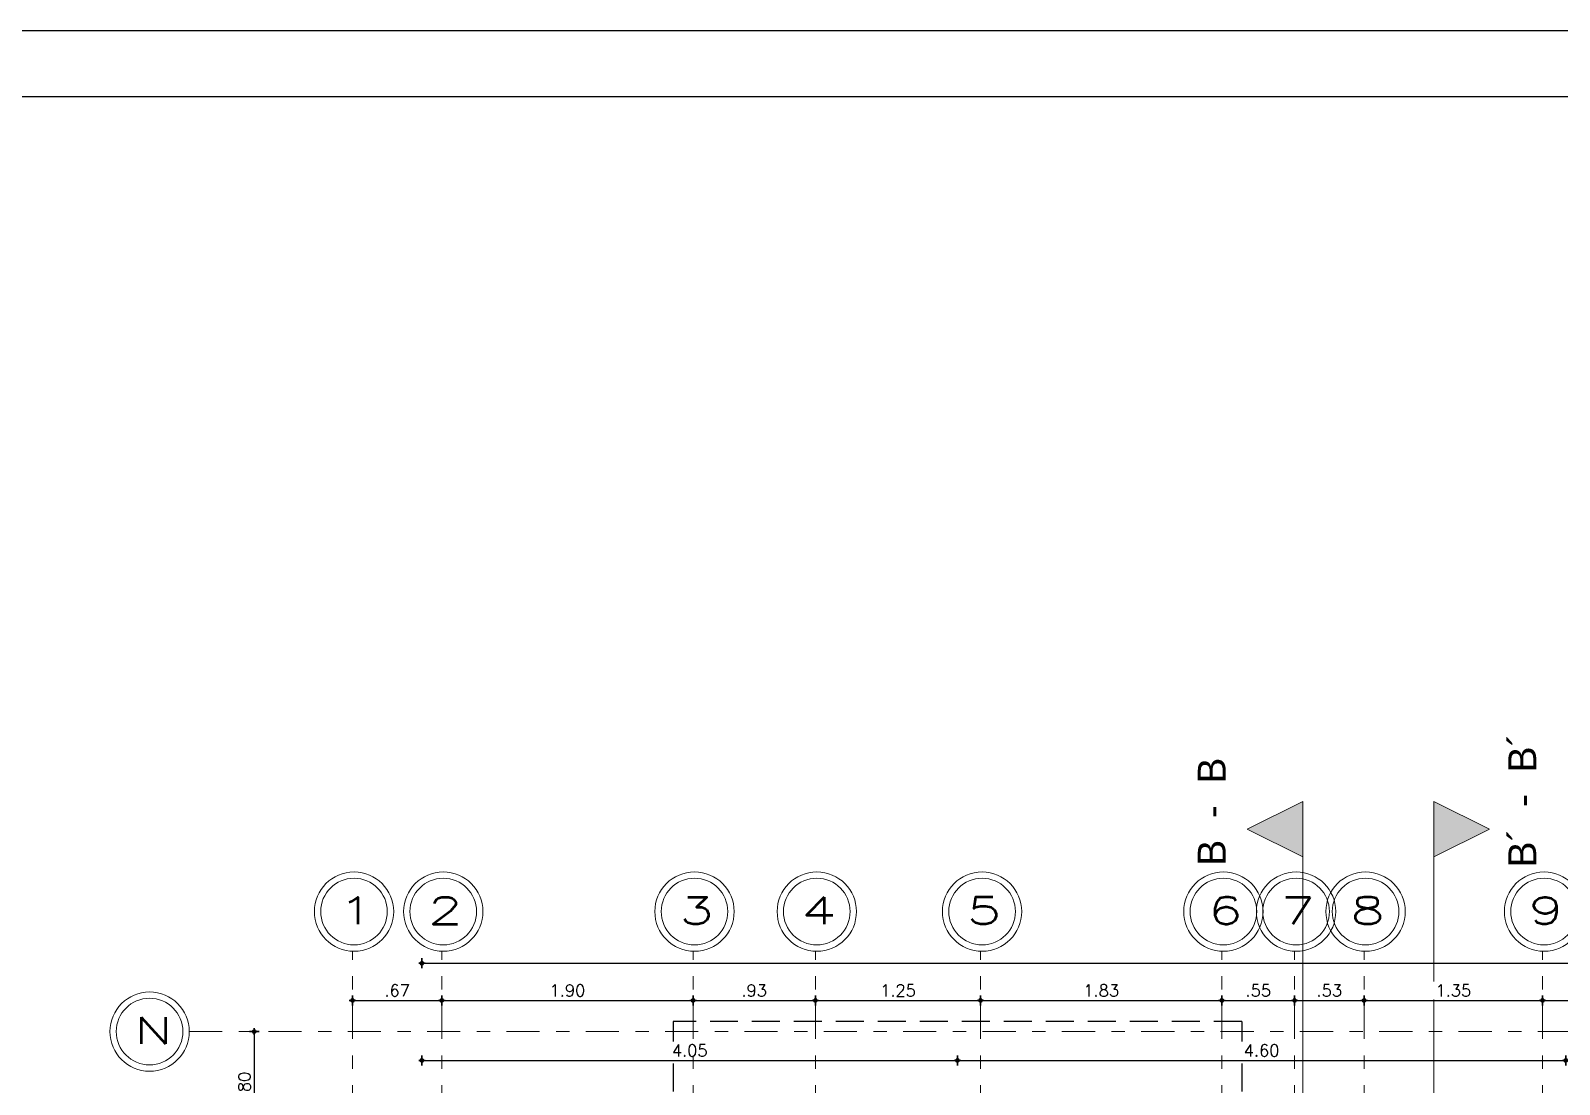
# Model space of a CAD drawing. Header units: metres. Extents: x -50 to 76, y -61 to 14.
# Drawn here: x -22.49 to -10.93, y 6.22 to 14.2 of the extents above; entities that cross this region are included whole.
import ezdxf

# ---------------------------------------------------------------- set-up
doc = ezdxf.new("R2010")
doc.units = ezdxf.units.M
doc.header["$MEASUREMENT"] = 0
for name, pattern in [('CENTERX2', [4, 2.5, -0.5, 0.5, -0.5]), ('DASHDOT2', [0.5, 0.25, -0.125, 0, -0.125]), ('Línea Oculta', [0.3175, 0.211667, -0.105833])]:
    doc.linetypes.add(name, pattern=pattern)
for name, color, linetype, lineweight in [('1 CORTES', 113, 'Continuous', 18), ('1 PROYECCIONES', 144, 'Continuous', 25), ('_TXT1', 7, 'Continuous', 0), ('achurados', 251, 'Continuous', 0), ('COTAS', 251, 'Continuous', 35), ('EJES', 251, 'CENTERX2', 0), ('F-PLANO 3', 81, 'Continuous', 20)]:
    doc.layers.add(name, color=color, linetype=linetype, lineweight=lineweight)
doc.styles.add('cotas', font='romans.shx')
doc.styles.add('Estilo_Generado_1', font='arial.ttf')
doc.styles.add('ROMANS', font='romans', dxfattribs={"width": 0.7})
doc.dimstyles.new('COT-50', dxfattribs={"dimscale": 0.5, "dimtxt": 0.18, "dimasz": 0.05, "dimexe": 0.08, "dimexo": 0.1, "dimgap": 0.06, "dimtad": 1, "dimzin": 4, "dimdsep": 46, "dimtxsty": 'cotas', "dimblk1": 'COTA', "dimblk2": 'COTA', "dimsah": 1, "dimcen": 0.09, "dimse1": 1, "dimse2": 1, "dimclrd": 256, "dimclre": 253, "dimclrt": 14, "dimadec": 0, "dimazin": 0, "dimtfac": 1, "dimtix": 1, "dimtmove": 0, "dimatfit": 3, "dimldrblk": 'COTA', "dimfxl": 1, "dimtfill": 1, "dimtfillclr": 256, "dimtolj": 1, "dimtzin": 12, "dimarcsym": 0})

# ---------------------------------------------------------------- blocks, each defined once
blk = doc.blocks.new('FORMATO')
for p, q in [((-116.387, -6.272), (-56.387, -6.272)), ((-115.887, -6.772), (-56.887, -6.772))]:
    blk.add_line(p, q)
blk = doc.blocks.new('COTA')
for p, q in [((-1, 0), (1, 0)), ((0, 1.5), (0, -1.5))]:
    blk.add_line(p, q)
blk.add_circle((0, 0), 0.5)
blk = doc.blocks.new('*D48')
at = {"layer": 'COTAS', "lineweight": -2, "transparency": 16777216}
blk.add_line((-19.509, 7.142), (0.241, 7.142), dxfattribs=at)
at = {"layer": 'Defpoints', "color": 0, "transparency": 16777216}
for p in [(0.266, 7.142), (-19.534, 4.75), (0.266, 0.15)]:
    blk.add_point(p, dxfattribs=at)
at = {"layer": 'COTAS', "lineweight": -2, "transparency": 16777216, "xscale": 0.025, "yscale": 0.025, "zscale": 0.025, "rotation": 180}
blk.add_blockref('COTA', (-19.534, 7.142), dxfattribs=at)
at = {"layer": 'COTAS', "lineweight": -2, "transparency": 16777216, "xscale": 0.025, "yscale": 0.025, "zscale": 0.025}
blk.add_blockref('COTA', (0.266, 7.142), dxfattribs=at)
at = {"layer": 'COTAS', "color": 14, "transparency": 16777216, "insert": (-9.602, 7.217), "char_height": 0.09, "attachment_point": 5, "style": 'cotas', "bg_fill": 3, "box_fill_scale": 1.25, "bg_fill_color": 256, "bg_fill_true_color": 13158600, "bg_fill_transparency": 0}
blk.add_mtext('\\A1;19.80', dxfattribs=at)
blk = doc.blocks.new('*D63')
at = {"layer": 'COTAS', "lineweight": -2, "transparency": 16777216}
blk.add_line((-19.509, 6.407), (-15.509, 6.407), dxfattribs=at)
at = {"layer": 'Defpoints', "color": 0, "transparency": 16777216}
for p in [(-15.484, 6.407), (-15.484, 5.35), (-19.534, 4.75)]:
    blk.add_point(p, dxfattribs=at)
at = {"layer": 'COTAS', "lineweight": -2, "transparency": 16777216, "xscale": 0.025, "yscale": 0.025, "zscale": 0.025, "rotation": 180}
blk.add_blockref('COTA', (-19.534, 6.407), dxfattribs=at)
at = {"layer": 'COTAS', "lineweight": -2, "transparency": 16777216, "xscale": 0.025, "yscale": 0.025, "zscale": 0.025}
blk.add_blockref('COTA', (-15.484, 6.407), dxfattribs=at)
at = {"layer": 'COTAS', "color": 14, "transparency": 16777216, "insert": (-17.509, 6.482), "char_height": 0.09, "attachment_point": 5, "style": 'cotas', "bg_fill": 3, "box_fill_scale": 1.25, "bg_fill_color": 256, "bg_fill_true_color": 13158600, "bg_fill_transparency": 0}
blk.add_mtext('\\A1;4.05', dxfattribs=at)
blk = doc.blocks.new('*D64')
at = {"layer": 'COTAS', "lineweight": -2, "transparency": 16777216}
blk.add_line((-15.459, 6.407), (-10.909, 6.407), dxfattribs=at)
at = {"layer": 'Defpoints', "color": 0, "transparency": 16777216}
for p in [(-10.884, 6.407), (-10.884, 5.9), (-15.484, 5.35)]:
    blk.add_point(p, dxfattribs=at)
at = {"layer": 'COTAS', "lineweight": -2, "transparency": 16777216, "xscale": 0.025, "yscale": 0.025, "zscale": 0.025, "rotation": 180}
blk.add_blockref('COTA', (-15.484, 6.407), dxfattribs=at)
at = {"layer": 'COTAS', "lineweight": -2, "transparency": 16777216, "xscale": 0.025, "yscale": 0.025, "zscale": 0.025}
blk.add_blockref('COTA', (-10.884, 6.407), dxfattribs=at)
at = {"layer": 'COTAS', "color": 14, "transparency": 16777216, "insert": (-13.184, 6.482), "char_height": 0.09, "attachment_point": 5, "style": 'cotas', "bg_fill": 3, "box_fill_scale": 1.25, "bg_fill_color": 256, "bg_fill_true_color": 13158600, "bg_fill_transparency": 0}
blk.add_mtext('\\A1;4.60', dxfattribs=at)
blk = doc.blocks.new('*D373')
at = {"layer": 'COTAS', "lineweight": -2, "transparency": 16777216}
blk.add_line((-20.034, 6.861), (-19.409, 6.861), dxfattribs=at)
at = {"layer": 'Defpoints', "color": 0, "transparency": 16777216}
for p in [(-20.059, 7.233), (-19.384, 7.233), (-19.384, 6.861)]:
    blk.add_point(p, dxfattribs=at)
at = {"layer": 'COTAS', "lineweight": -2, "transparency": 16777216, "xscale": 0.025, "yscale": 0.025, "zscale": 0.025, "rotation": 180}
blk.add_blockref('COTA', (-20.059, 6.861), dxfattribs=at)
at = {"layer": 'COTAS', "lineweight": -2, "transparency": 16777216, "xscale": 0.025, "yscale": 0.025, "zscale": 0.025}
blk.add_blockref('COTA', (-19.384, 6.861), dxfattribs=at)
at = {"layer": 'COTAS', "color": 14, "transparency": 16777216, "insert": (-19.722, 6.936), "char_height": 0.09, "attachment_point": 5, "style": 'cotas', "bg_fill": 3, "box_fill_scale": 1.25, "bg_fill_color": 256, "bg_fill_true_color": 13158600, "bg_fill_transparency": 0}
blk.add_mtext('\\A1;.67', dxfattribs=at)
blk = doc.blocks.new('*D374')
at = {"layer": 'COTAS', "lineweight": -2, "transparency": 16777216}
blk.add_line((-19.359, 6.861), (-17.509, 6.861), dxfattribs=at)
at = {"layer": 'Defpoints', "color": 0, "transparency": 16777216}
for p in [(-19.384, 7.233), (-17.484, 7.233), (-17.484, 6.861)]:
    blk.add_point(p, dxfattribs=at)
at = {"layer": 'COTAS', "lineweight": -2, "transparency": 16777216, "xscale": 0.025, "yscale": 0.025, "zscale": 0.025, "rotation": 180}
blk.add_blockref('COTA', (-19.384, 6.861), dxfattribs=at)
at = {"layer": 'COTAS', "lineweight": -2, "transparency": 16777216, "xscale": 0.025, "yscale": 0.025, "zscale": 0.025}
blk.add_blockref('COTA', (-17.484, 6.861), dxfattribs=at)
at = {"layer": 'COTAS', "color": 14, "transparency": 16777216, "insert": (-18.434, 6.936), "char_height": 0.09, "attachment_point": 5, "style": 'cotas', "bg_fill": 3, "box_fill_scale": 1.25, "bg_fill_color": 256, "bg_fill_true_color": 13158600, "bg_fill_transparency": 0}
blk.add_mtext('\\A1;1.90', dxfattribs=at)
blk = doc.blocks.new('*D375')
at = {"layer": 'COTAS', "lineweight": -2, "transparency": 16777216}
blk.add_line((-17.459, 6.861), (-16.584, 6.861), dxfattribs=at)
at = {"layer": 'Defpoints', "color": 0, "transparency": 16777216}
for p in [(-17.484, 7.233), (-16.559, 7.233), (-16.559, 6.861)]:
    blk.add_point(p, dxfattribs=at)
at = {"layer": 'COTAS', "lineweight": -2, "transparency": 16777216, "xscale": 0.025, "yscale": 0.025, "zscale": 0.025, "rotation": 180}
blk.add_blockref('COTA', (-17.484, 6.861), dxfattribs=at)
at = {"layer": 'COTAS', "lineweight": -2, "transparency": 16777216, "xscale": 0.025, "yscale": 0.025, "zscale": 0.025}
blk.add_blockref('COTA', (-16.559, 6.861), dxfattribs=at)
at = {"layer": 'COTAS', "color": 14, "transparency": 16777216, "insert": (-17.022, 6.936), "char_height": 0.09, "attachment_point": 5, "style": 'cotas', "bg_fill": 3, "box_fill_scale": 1.25, "bg_fill_color": 256, "bg_fill_true_color": 13158600, "bg_fill_transparency": 0}
blk.add_mtext('\\A1;.93', dxfattribs=at)
blk = doc.blocks.new('*D376')
at = {"layer": 'COTAS', "lineweight": -2, "transparency": 16777216}
blk.add_line((-16.534, 6.861), (-15.334, 6.861), dxfattribs=at)
at = {"layer": 'Defpoints', "color": 0, "transparency": 16777216}
for p in [(-16.559, 7.233), (-15.309, 7.233), (-15.309, 6.861)]:
    blk.add_point(p, dxfattribs=at)
at = {"layer": 'COTAS', "lineweight": -2, "transparency": 16777216, "xscale": 0.025, "yscale": 0.025, "zscale": 0.025, "rotation": 180}
blk.add_blockref('COTA', (-16.559, 6.861), dxfattribs=at)
at = {"layer": 'COTAS', "lineweight": -2, "transparency": 16777216, "xscale": 0.025, "yscale": 0.025, "zscale": 0.025}
blk.add_blockref('COTA', (-15.309, 6.861), dxfattribs=at)
at = {"layer": 'COTAS', "color": 14, "transparency": 16777216, "insert": (-15.934, 6.936), "char_height": 0.09, "attachment_point": 5, "style": 'cotas', "bg_fill": 3, "box_fill_scale": 1.25, "bg_fill_color": 256, "bg_fill_true_color": 13158600, "bg_fill_transparency": 0}
blk.add_mtext('\\A1;1.25', dxfattribs=at)
blk = doc.blocks.new('*D377')
at = {"layer": 'COTAS', "lineweight": -2, "transparency": 16777216}
blk.add_line((-15.284, 6.861), (-13.509, 6.861), dxfattribs=at)
at = {"layer": 'Defpoints', "color": 0, "transparency": 16777216}
for p in [(-15.309, 7.233), (-13.484, 7.233), (-13.484, 6.861)]:
    blk.add_point(p, dxfattribs=at)
at = {"layer": 'COTAS', "lineweight": -2, "transparency": 16777216, "xscale": 0.025, "yscale": 0.025, "zscale": 0.025, "rotation": 180}
blk.add_blockref('COTA', (-15.309, 6.861), dxfattribs=at)
at = {"layer": 'COTAS', "lineweight": -2, "transparency": 16777216, "xscale": 0.025, "yscale": 0.025, "zscale": 0.025}
blk.add_blockref('COTA', (-13.484, 6.861), dxfattribs=at)
at = {"layer": 'COTAS', "color": 14, "transparency": 16777216, "insert": (-14.397, 6.936), "char_height": 0.09, "attachment_point": 5, "style": 'cotas', "bg_fill": 3, "box_fill_scale": 1.25, "bg_fill_color": 256, "bg_fill_true_color": 13158600, "bg_fill_transparency": 0}
blk.add_mtext('\\A1;1.83', dxfattribs=at)
blk = doc.blocks.new('*D378')
at = {"layer": 'COTAS', "lineweight": -2, "transparency": 16777216}
blk.add_line((-13.459, 6.861), (-12.959, 6.861), dxfattribs=at)
at = {"layer": 'Defpoints', "color": 0, "transparency": 16777216}
for p in [(-13.484, 7.233), (-12.934, 7.233), (-12.934, 6.861)]:
    blk.add_point(p, dxfattribs=at)
at = {"layer": 'COTAS', "lineweight": -2, "transparency": 16777216, "xscale": 0.025, "yscale": 0.025, "zscale": 0.025, "rotation": 180}
blk.add_blockref('COTA', (-13.484, 6.861), dxfattribs=at)
at = {"layer": 'COTAS', "lineweight": -2, "transparency": 16777216, "xscale": 0.025, "yscale": 0.025, "zscale": 0.025}
blk.add_blockref('COTA', (-12.934, 6.861), dxfattribs=at)
at = {"layer": 'COTAS', "color": 14, "transparency": 16777216, "insert": (-13.209, 6.936), "char_height": 0.09, "attachment_point": 5, "style": 'cotas', "bg_fill": 3, "box_fill_scale": 1.25, "bg_fill_color": 256, "bg_fill_true_color": 13158600, "bg_fill_transparency": 0}
blk.add_mtext('\\A1;.55', dxfattribs=at)
blk = doc.blocks.new('*D379')
at = {"layer": 'COTAS', "lineweight": -2, "transparency": 16777216}
blk.add_line((-12.909, 6.861), (-12.434, 6.861), dxfattribs=at)
at = {"layer": 'Defpoints', "color": 0, "transparency": 16777216}
for p in [(-12.934, 7.233), (-12.409, 7.233), (-12.409, 6.861)]:
    blk.add_point(p, dxfattribs=at)
at = {"layer": 'COTAS', "lineweight": -2, "transparency": 16777216, "xscale": 0.025, "yscale": 0.025, "zscale": 0.025, "rotation": 180}
blk.add_blockref('COTA', (-12.934, 6.861), dxfattribs=at)
at = {"layer": 'COTAS', "lineweight": -2, "transparency": 16777216, "xscale": 0.025, "yscale": 0.025, "zscale": 0.025}
blk.add_blockref('COTA', (-12.409, 6.861), dxfattribs=at)
at = {"layer": 'COTAS', "color": 14, "transparency": 16777216, "insert": (-12.672, 6.936), "char_height": 0.09, "attachment_point": 5, "style": 'cotas', "bg_fill": 3, "box_fill_scale": 1.25, "bg_fill_color": 256, "bg_fill_true_color": 13158600, "bg_fill_transparency": 0}
blk.add_mtext('\\A1;.53', dxfattribs=at)
blk = doc.blocks.new('*D380')
at = {"layer": 'COTAS', "lineweight": -2, "transparency": 16777216}
blk.add_line((-12.384, 6.861), (-11.084, 6.861), dxfattribs=at)
at = {"layer": 'Defpoints', "color": 0, "transparency": 16777216}
for p in [(-12.409, 7.233), (-11.059, 7.233), (-11.059, 6.861)]:
    blk.add_point(p, dxfattribs=at)
at = {"layer": 'COTAS', "lineweight": -2, "transparency": 16777216, "xscale": 0.025, "yscale": 0.025, "zscale": 0.025, "rotation": 180}
blk.add_blockref('COTA', (-12.409, 6.861), dxfattribs=at)
at = {"layer": 'COTAS', "lineweight": -2, "transparency": 16777216, "xscale": 0.025, "yscale": 0.025, "zscale": 0.025}
blk.add_blockref('COTA', (-11.059, 6.861), dxfattribs=at)
at = {"layer": 'COTAS', "color": 14, "transparency": 16777216, "insert": (-11.734, 6.936), "char_height": 0.09, "attachment_point": 5, "style": 'cotas', "bg_fill": 3, "box_fill_scale": 1.25, "bg_fill_color": 256, "bg_fill_true_color": 13158600, "bg_fill_transparency": 0}
blk.add_mtext('\\A1;1.35', dxfattribs=at)
blk = doc.blocks.new('*D381')
at = {"layer": 'COTAS', "lineweight": -2, "transparency": 16777216}
blk.add_line((-11.034, 6.861), (-10.409, 6.861), dxfattribs=at)
at = {"layer": 'Defpoints', "color": 0, "transparency": 16777216}
for p in [(-11.059, 7.233), (-10.384, 7.233), (-10.384, 6.861)]:
    blk.add_point(p, dxfattribs=at)
at = {"layer": 'COTAS', "lineweight": -2, "transparency": 16777216, "xscale": 0.025, "yscale": 0.025, "zscale": 0.025, "rotation": 180}
blk.add_blockref('COTA', (-11.059, 6.861), dxfattribs=at)
at = {"layer": 'COTAS', "lineweight": -2, "transparency": 16777216, "xscale": 0.025, "yscale": 0.025, "zscale": 0.025}
blk.add_blockref('COTA', (-10.384, 6.861), dxfattribs=at)
at = {"layer": 'COTAS', "color": 14, "transparency": 16777216, "insert": (-10.722, 6.936), "char_height": 0.09, "attachment_point": 5, "style": 'cotas', "bg_fill": 3, "box_fill_scale": 1.25, "bg_fill_color": 256, "bg_fill_true_color": 13158600, "bg_fill_transparency": 0}
blk.add_mtext('\\A1;.68', dxfattribs=at)
blk = doc.blocks.new('*D387')
at = {"layer": 'COTAS', "lineweight": -2, "transparency": 16777216}
blk.add_line((-20.802, 6.6), (-20.802, 5.85), dxfattribs=at)
at = {"layer": 'Defpoints', "color": 0, "transparency": 16777216}
for p in [(-21.294, 6.625), (-21.294, 5.825), (-20.802, 5.825)]:
    blk.add_point(p, dxfattribs=at)
at = {"layer": 'COTAS', "lineweight": -2, "transparency": 16777216, "xscale": 0.025, "yscale": 0.025, "zscale": 0.025}
for p, rotation in [((-20.802, 6.625), 90), ((-20.802, 5.825), 270)]:
    blk.add_blockref('COTA', p, dxfattribs=dict(at, rotation=rotation))
at = {"layer": 'COTAS', "color": 14, "transparency": 16777216, "insert": (-20.877, 6.225), "char_height": 0.09, "attachment_point": 5, "rotation": 90, "style": 'cotas', "bg_fill": 3, "box_fill_scale": 1.25, "bg_fill_color": 256, "bg_fill_true_color": 13158600, "bg_fill_transparency": 0}
blk.add_mtext('\\A1;.80', dxfattribs=at)

msp = doc.modelspace()

# ---------------------------------------------------------------- hatches: boundary and pattern name
at = {"layer": '1 CORTES'}
for points in [[(-12.872, 8.367), (-13.293, 8.157), (-12.872, 7.946)], [(-11.882, 8.367), (-11.882, 7.946), (-11.461, 8.157)]]:
    msp.add_hatch(color=256, dxfattribs=at).paths.add_polyline_path(points)

# ---------------------------------------------------------------- linework, layer by layer
for p, q in [((-13.293, 8.157), (-12.872, 8.367)), ((-12.872, 8.367), (-12.872, 7.946)), ((-11.882, 8.367), (-11.882, 7.946)), ((-11.461, 8.157), (-11.882, 8.367)), ((-12.872, 7.946), (-13.293, 8.157)), ((-11.882, 7.946), (-11.461, 8.157))]:
    msp.add_line(p, q, dxfattribs=at)
at = {"layer": '1 PROYECCIONES', "linetype": 'Línea Oculta'}
for p, q in [((-13.334, 6.7), (-17.634, 6.7)), ((-17.634, 6.7), (-17.634, 4.75)), ((-13.334, 6.7), (-13.334, 5.9))]:
    msp.add_line(p, q, dxfattribs=at)
at = {"layer": 'achurados', "color": 251, "linetype": 'ByBlock'}
for centre in [(-20.048, 7.533), (-21.594, 6.625)]:
    msp.add_circle(centre, 0.3, dxfattribs=at)
at = {"layer": 'EJES', "linetype": 'DASHDOT2'}
msp.add_line((-20.059, -10.231), (-20.059, 7.233), dxfattribs=at)
msp.add_line((-20.059, -10.231), (-20.059, 7.233), dxfattribs=at)
at = {"layer": 'F-PLANO 3', "color": 1, "linetype": 'ByBlock'}
for centre in [(-20.048, 7.533), (-21.594, 6.625)]:
    msp.add_circle(centre, 0.252, dxfattribs=at)

# ---------------------------------------------------------------- block references
msp.add_blockref('FORMATO', (66.349, 20.472))

# ---------------------------------------------------------------- texts
at = {"layer": '1 CORTES', "style": 'Estilo_Generado_1'}
for s, p in [('B´  -  B´', (-11.107, 7.867)), ('B  -  B', (-13.456, 7.88))]:
    msp.add_text(s, height=0.2107, rotation=90, dxfattribs=at).set_placement(p)
at = {"layer": '_TXT1', "style": 'ROMANS', "width": 1.5}
for s, p in [('1', (-20.164, 7.439)), ('2', (-19.489, 7.439)), ('3', (-17.589, 7.439)), ('4', (-16.664, 7.439)), ('5', (-15.414, 7.439)), ('6', (-13.589, 7.439)), ('7', (-13.039, 7.439)), ('8', (-12.514, 7.439)), ('9', (-11.164, 7.439)), ('N', (-21.71, 6.531))]:
    msp.add_text(s, height=0.204, dxfattribs=at).set_placement(p)

# ---------------------------------------------------------------- next in the draw order: dimensions: what is measured, and where the dimension line sits
at = {"layer": 'COTAS'}
dim = msp.add_linear_dim(base=(0.266, 7.142), p1=(-19.534, 4.75), p2=(0.266, 0.15), dimstyle='COT-50', dxfattribs=at)
dim.commit()
dim.dimension.update_dxf_attribs({"geometry": '*D48', "text_midpoint": (-9.602, 7.142), "dimtype": 160})

# ---------------------------------------------------------------- next in the draw order: linework, layer by layer
at = {"layer": 'achurados', "color": 251, "linetype": 'ByBlock'}
for centre in [(-19.373, 7.533), (-17.473, 7.533), (-16.548, 7.533), (-15.298, 7.533), (-13.473, 7.533), (-12.923, 7.533), (-12.398, 7.533), (-11.048, 7.533)]:
    msp.add_circle(centre, 0.3, dxfattribs=at)
at = {"layer": 'EJES', "linetype": 'DASHDOT2'}
msp.add_line((-21.294, 6.625), (2.247, 6.625), dxfattribs=at)
at = {"layer": 'F-PLANO 3', "color": 1, "linetype": 'ByBlock'}
for centre in [(-19.373, 7.533), (-17.473, 7.533), (-16.548, 7.533), (-15.298, 7.533), (-13.473, 7.533), (-12.923, 7.533), (-12.398, 7.533), (-11.048, 7.533)]:
    msp.add_circle(centre, 0.252, dxfattribs=at)

# ---------------------------------------------------------------- next in the draw order: dimensions: what is measured, and where the dimension line sits
at = {"layer": 'COTAS'}
dim = msp.add_linear_dim(base=(-15.484, 6.407), p1=(-19.534, 4.75), p2=(-15.484, 5.35), dimstyle='COT-50', dxfattribs=at)
dim.commit()
dim.dimension.update_dxf_attribs({"geometry": '*D63', "text_midpoint": (-17.509, 6.482)})

# ---------------------------------------------------------------- next in the draw order: linework, layer by layer
at = {"layer": 'EJES', "linetype": 'DASHDOT2'}
for p, q in [((-19.384, -10.231), (-19.384, 7.233)), ((-19.384, -10.231), (-19.384, 7.233)), ((-17.484, -10.231), (-17.484, 7.233)), ((-17.484, -10.231), (-17.484, 7.233)), ((-16.559, -10.231), (-16.559, 7.233)), ((-16.559, -10.231), (-16.559, 7.233))]:
    msp.add_line(p, q, dxfattribs=at)

# ---------------------------------------------------------------- next in the draw order: dimensions: what is measured, and where the dimension line sits
at = {"layer": 'COTAS'}
dim = msp.add_linear_dim(base=(-20.802, 5.825), p1=(-21.294, 6.625), p2=(-21.294, 5.825), angle=90, dimstyle='COT-50', dxfattribs=at)
dim.commit()
dim.dimension.update_dxf_attribs({"geometry": '*D387', "text_midpoint": (-20.877, 6.225)})
dim = msp.add_linear_dim(base=(-10.884, 6.407), p1=(-15.484, 5.35), p2=(-10.884, 5.9), dimstyle='COT-50', dxfattribs=at)
dim.commit()
dim.dimension.update_dxf_attribs({"geometry": '*D64', "text_midpoint": (-13.184, 6.482)})

# ---------------------------------------------------------------- next in the draw order: linework, layer by layer
at = {"layer": '1 CORTES'}
for p, q in [((-12.872, -9.936), (-12.872, 7.946)), ((-11.882, 7.946), (-11.882, -9.936))]:
    msp.add_line(p, q, dxfattribs=at)
at = {"layer": 'EJES', "linetype": 'DASHDOT2'}
for p, q in [((-15.309, -10.231), (-15.309, 7.233)), ((-15.309, -10.231), (-15.309, 7.233)), ((-13.484, -10.231), (-13.484, 7.233)), ((-12.934, -10.231), (-12.934, 7.233)), ((-12.409, -10.231), (-12.409, 7.233)), ((-12.409, -10.231), (-12.409, 7.233)), ((-11.059, -10.231), (-11.059, 7.233)), ((-11.059, -10.231), (-11.059, 7.233))]:
    msp.add_line(p, q, dxfattribs=at)

# ---------------------------------------------------------------- next in the draw order: dimensions: what is measured, and where the dimension line sits
at = {"layer": 'COTAS'}
dim = msp.add_linear_dim(base=(-19.38446893, 6.86114919), p1=(-20.05946888, 7.23301729), p2=(-19.38446893, 7.23301729), dimstyle='COT-50', dxfattribs=at)
dim.commit()
dim.dimension.update_dxf_attribs({"geometry": '*D373', "text_midpoint": (-19.7219689, 6.93614919)})

# ---------------------------------------------------------------- next in the draw order: dimensions: what is measured, and where the dimension line sits
dim = msp.add_linear_dim(base=(-17.484, 6.861), p1=(-19.384, 7.233), p2=(-17.484, 7.233), dimstyle='COT-50', dxfattribs=at)
dim.commit()
dim.dimension.update_dxf_attribs({"geometry": '*D374', "text_midpoint": (-18.434, 6.936)})

# ---------------------------------------------------------------- next in the draw order: dimensions: what is measured, and where the dimension line sits
dim = msp.add_linear_dim(base=(-16.559468883, 6.861149186), p1=(-17.484468883, 7.233017288), p2=(-16.559468883, 7.233017288), dimstyle='COT-50', dxfattribs=at)
dim.commit()
dim.dimension.update_dxf_attribs({"geometry": '*D375', "text_midpoint": (-17.021968883, 6.936149186)})

# ---------------------------------------------------------------- next in the draw order: dimensions: what is measured, and where the dimension line sits
dim = msp.add_linear_dim(base=(-15.309, 6.861), p1=(-16.559, 7.233), p2=(-15.309, 7.233), dimstyle='COT-50', dxfattribs=at)
dim.commit()
dim.dimension.update_dxf_attribs({"geometry": '*D376', "text_midpoint": (-15.934, 6.936)})

# ---------------------------------------------------------------- next in the draw order: dimensions: what is measured, and where the dimension line sits
dim = msp.add_linear_dim(base=(-13.484468883, 6.861149186), p1=(-15.309468883, 7.233017288), p2=(-13.484468883, 7.233017288), dimstyle='COT-50', dxfattribs=at)
dim.commit()
dim.dimension.update_dxf_attribs({"geometry": '*D377', "text_midpoint": (-14.396968883, 6.936149186)})

# ---------------------------------------------------------------- next in the draw order: dimensions: what is measured, and where the dimension line sits
dim = msp.add_linear_dim(base=(-12.934, 6.861), p1=(-13.484, 7.233), p2=(-12.934, 7.233), dimstyle='COT-50', dxfattribs=at)
dim.commit()
dim.dimension.update_dxf_attribs({"geometry": '*D378', "text_midpoint": (-13.209, 6.936)})

# ---------------------------------------------------------------- next in the draw order: dimensions: what is measured, and where the dimension line sits
dim = msp.add_linear_dim(base=(-12.409468883, 6.861149186), p1=(-12.934468883, 7.233017288), p2=(-12.409468883, 7.233017288), dimstyle='COT-50', dxfattribs=at)
dim.commit()
dim.dimension.update_dxf_attribs({"geometry": '*D379', "text_midpoint": (-12.671968883, 6.936149186)})

# ---------------------------------------------------------------- next in the draw order: dimensions: what is measured, and where the dimension line sits
dim = msp.add_linear_dim(base=(-11.059, 6.861), p1=(-12.409, 7.233), p2=(-11.059, 7.233), dimstyle='COT-50', dxfattribs=at)
dim.commit()
dim.dimension.update_dxf_attribs({"geometry": '*D380', "text_midpoint": (-11.734, 6.936)})

# ---------------------------------------------------------------- next in the draw order: dimensions: what is measured, and where the dimension line sits
dim = msp.add_linear_dim(base=(-10.384468883, 6.861149186), p1=(-11.059468883, 7.233017288), p2=(-10.384468883, 7.233017288), dimstyle='COT-50', dxfattribs=at)
dim.commit()
dim.dimension.update_dxf_attribs({"geometry": '*D381', "text_midpoint": (-10.721968883, 6.936149186)})

doc.saveas('drawing.dxf')
